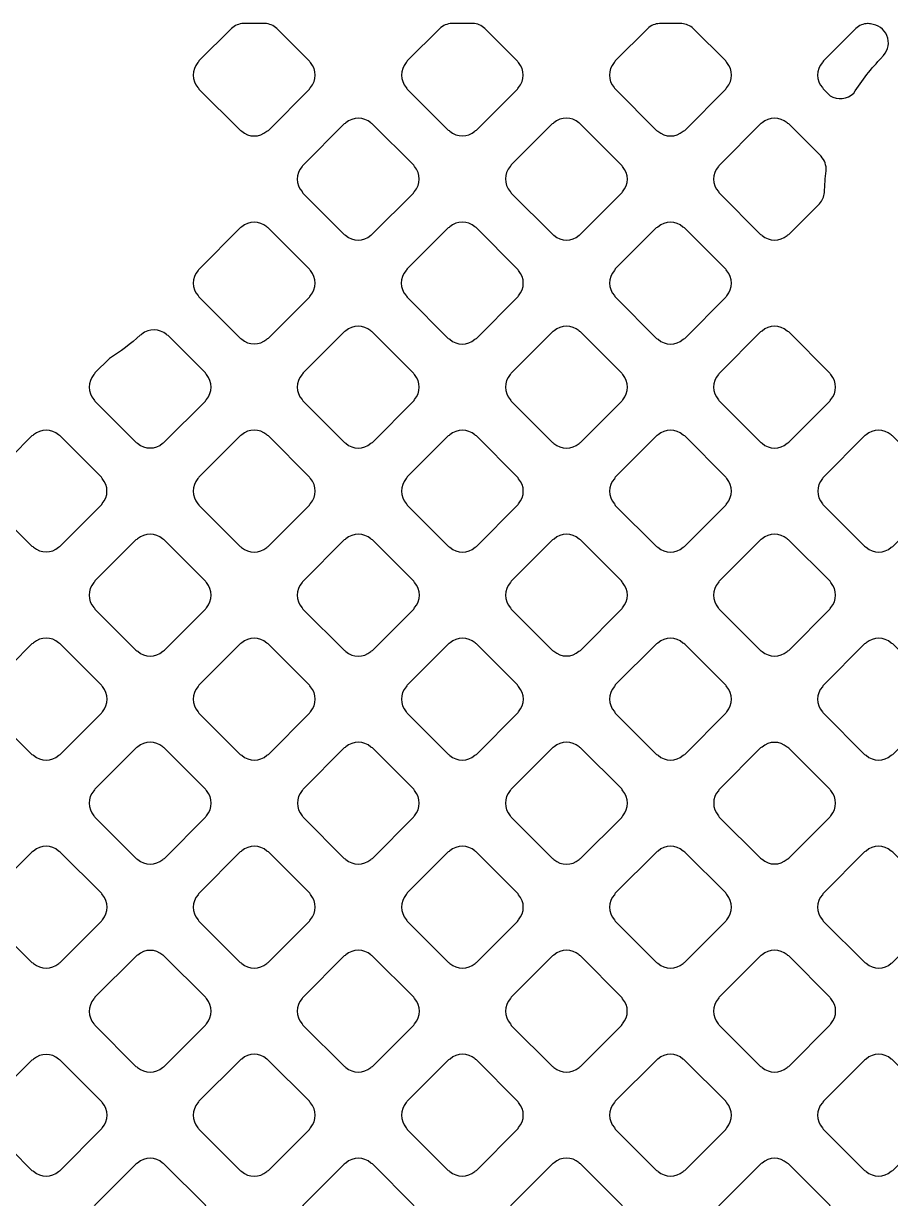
# Model space of a CAD drawing. Extents: x 3811 to 4077, y -444 to -307.
# Drawn here: x 3991.538 to 3992.436, y -378.16 to -376.942 of the extents above; entities that cross this region are included whole.
import ezdxf

# ---------------------------------------------------------------- set-up
doc = ezdxf.new("R2010")
doc.units = 0
doc.layers.add('gbr-dxf', color=7, linetype='Continuous')

msp = doc.modelspace()

# ---------------------------------------------------------------- linework, layer by layer
at = {"layer": 'gbr-dxf', "linetype": 'Continuous'}
for points in [[(3991.719, -377.0087, -0.087748), (3991.7199, -377.0102), (3991.7626, -377.0529, -0.09979), (3991.7643, -377.0539, 0.379731), (3991.7903, -377.0539, -0.09572), (3991.7919, -377.053), (3991.8345, -377.0103, -0.096266), (3991.8355, -377.0087, 0.379731), (3991.8355, -376.9827, -0.087314), (3991.8346, -376.9812), (3991.8008, -376.9474, 0.175834), (3991.7881, -376.9423), (3991.7663, -376.9423, 0.175844), (3991.7536, -376.9474), (3991.7199, -376.9811, -0.095916), (3991.719, -376.9828, 0.379731)], [(3991.9347, -377.0087, -0.104215), (3991.9357, -377.0105), (3991.9781, -377.0528, -0.100054), (3991.9798, -377.0538, 0.379731), (3992.0058, -377.0538, -0.096265), (3992.0074, -377.0529), (3992.0499, -377.0104, -0.096266), (3992.0509, -377.0087, 0.379731), (3992.0509, -376.9827, -0.091558), (3992.0499, -376.9812), (3992.0162, -376.9474, 0.176073), (3992.0035, -376.9423), (3991.9819, -376.9423, 0.175912), (3991.9693, -376.9474), (3991.9357, -376.9811, -0.095916), (3991.9347, -376.9827, 0.379731)], [(3992.15, -377.0087, -0.082756), (3992.1509, -377.0101), (3992.1937, -377.053, -0.096266), (3992.1953, -377.0539, 0.379731), (3992.2213, -377.0539, -0.09572), (3992.223, -377.053), (3992.2656, -377.0103, -0.095916), (3992.2666, -377.0087, 0.379731), (3992.2666, -376.9827, -0.096265), (3992.2656, -376.9811), (3992.2319, -376.9474, 0.165019), (3992.2201, -376.9423), (3992.1969, -376.9423, 0.169053), (3992.1847, -376.9474), (3992.151, -376.9811, -0.096266), (3992.15, -376.9828, 0.379731)], [(3992.3656, -377.0087, -0.082756), (3992.3665, -377.0101), (3992.3735, -377.0171, 0.333336), (3992.3981, -377.0145, -0.058077), (3992.4273, -376.9776, -0.062404), (3992.4289, -376.9753, 0.62843), (3992.4156, -376.9428, -0.058512), (3992.413, -376.9423), (3992.4125, -376.9423, 0.169476), (3992.4004, -376.9474), (3992.3666, -376.9811, -0.096266), (3992.3656, -376.9828, 0.379731)], [(3991.8268, -377.1165, -0.09185), (3991.8277, -377.1181), (3991.8705, -377.1608, -0.08752), (3991.8719, -377.1617, 0.379293), (3991.8979, -377.1617, -0.096625), (3991.8995, -377.1607), (3991.9423, -377.118, -0.096111), (3991.9432, -377.1164, 0.379289), (3991.9433, -377.0904, -0.082225), (3991.9424, -377.089), (3991.8995, -377.0462, -0.086956), (3991.8981, -377.0453, 0.379293), (3991.8721, -377.0453, -0.096265), (3991.8705, -377.0463), (3991.8278, -377.0889, -0.096314), (3991.8268, -377.0906, 0.379672)], [(3992.0423, -377.1164, -0.100154), (3992.0433, -377.1181), (3992.086, -377.1607, -0.095796), (3992.0876, -377.1617, 0.379293), (3992.1136, -377.1617, -0.096625), (3992.1152, -377.1607), (3992.1577, -377.1182, -0.096332), (3992.1587, -377.1166, 0.379289), (3992.1587, -377.0906, -0.095506), (3992.1577, -377.089), (3992.1149, -377.0461, -0.082483), (3992.1135, -377.0452, 0.379293), (3992.0875, -377.0453, -0.096103), (3992.0859, -377.0462), (3992.0433, -377.0888, -0.096023), (3992.0424, -377.0904, 0.379672)], [(3992.2579, -377.1165, -0.097885), (3992.2589, -377.1181), (3992.3016, -377.1608, -0.095602), (3992.3032, -377.1618, 0.379293), (3992.3291, -377.1618, -0.095956), (3992.3308, -377.1608), (3992.3625, -377.1291), (3992.3625, -377.1291, 0.164025), (3992.3678, -377.1174, -0.028101), (3992.3695, -377.0948, 0.20765), (3992.3642, -377.0798, -0.042072), (3992.364, -377.0795), (3992.3308, -377.0463, -0.103498), (3992.329, -377.0453, 0.379293), (3992.3031, -377.0453, -0.095956), (3992.3015, -377.0463), (3992.2589, -377.0889, -0.096128), (3992.2579, -377.0905, 0.379506)], [(3991.7191, -377.2242, -0.082756), (3991.7199, -377.2256), (3991.7627, -377.2684, -0.095602), (3991.7643, -377.2693, 0.37925), (3991.7903, -377.2693, -0.096458), (3991.7919, -377.2683), (3991.8344, -377.2259, -0.096627), (3991.8354, -377.2242, 0.379229), (3991.8354, -377.1983, -0.09148), (3991.8345, -377.1967), (3991.7918, -377.1541, -0.095602), (3991.7902, -377.1531, 0.379293), (3991.7643, -377.1531, -0.096103), (3991.7626, -377.1541), (3991.7201, -377.1967, -0.096023), (3991.7191, -377.1983, 0.379672)], [(3991.9345, -377.2242, -0.096157), (3991.9355, -377.2258), (3991.9782, -377.2686, -0.09197), (3991.9798, -377.2695, 0.379293), (3992.0057, -377.2695, -0.096625), (3992.0074, -377.2685), (3992.05, -377.2259, -0.095916), (3992.051, -377.2243, 0.379289), (3992.051, -377.1983, -0.095506), (3992.05, -377.1967), (3992.0072, -377.1538, -0.082406), (3992.0058, -377.1529, 0.379214), (3991.9798, -377.153, -0.095956), (3991.9782, -377.1539), (3991.9355, -377.1966, -0.096023), (3991.9345, -377.1982, 0.379672)], [(3992.1502, -377.2242, -0.106372), (3992.1513, -377.226), (3992.1937, -377.2685, -0.101895), (3992.1955, -377.2695, 0.378718), (3992.2214, -377.2695, -0.095719), (3992.223, -377.2685), (3992.2656, -377.226, -0.095394), (3992.2666, -377.2243, 0.379214), (3992.2665, -377.1984, -0.091954), (3992.2656, -377.1968), (3992.2229, -377.1541, -0.095628), (3992.2212, -377.1532, 0.379731), (3992.1953, -377.1532, -0.096265), (3992.1936, -377.1541), (3992.1512, -377.1966, -0.096128), (3992.1502, -377.1982, 0.379506)], [(3991.6113, -377.332, -0.095487), (3991.6123, -377.3336), (3991.6549, -377.3763, -0.091364), (3991.6565, -377.3772, 0.379287), (3991.6824, -377.3772, -0.096157), (3991.684, -377.3762), (3991.7267, -377.3336, -0.095796), (3991.7277, -377.3319, 0.379293), (3991.7277, -377.306, -0.10047), (3991.7267, -377.3042), (3991.688, -377.2656, -0.094106), (3991.6864, -377.2646, 0.370653), (3991.6608, -377.2642, -0.085486), (3991.6593, -377.2651, -0.049647), (3991.6273, -377.2894), (3991.6123, -377.3044, -0.095935), (3991.6113, -377.3061, 0.378845)], [(3991.8268, -377.306, 0.379293), (3991.8268, -377.3319, -0.087748), (3991.8277, -377.3334), (3991.8707, -377.3763, -0.083403), (3991.8721, -377.3772, 0.379672), (3991.898, -377.3772, -0.096157), (3991.8996, -377.3763), (3991.9423, -377.3336, -0.095796), (3991.9433, -377.332, 0.379293), (3991.9432, -377.306, -0.087314), (3991.9423, -377.3046), (3991.8995, -377.2617, -0.092072), (3991.8979, -377.2608, 0.379289), (3991.872, -377.2608, -0.095506), (3991.8704, -377.2617), (3991.8278, -377.3043, -0.095602)], [(3992.0423, -377.3061, 0.379293), (3992.0424, -377.332, -0.095956), (3992.0433, -377.3337), (3992.086, -377.3764, -0.092233), (3992.0876, -377.3773, 0.379321), (3992.1136, -377.3773, -0.095506), (3992.1152, -377.3764), (3992.1579, -377.3337, -0.095796), (3992.1588, -377.3321, 0.379293), (3992.1588, -377.3061, -0.09572), (3992.1578, -377.3045), (3992.115, -377.2617, -0.083134), (3992.1136, -377.2608, 0.379289), (3992.0877, -377.2608, -0.095506), (3992.086, -377.2617), (3992.0433, -377.3045, -0.095602)], [(3992.2579, -377.3061, 0.379293), (3992.258, -377.3321, -0.092348), (3992.2589, -377.3337), (3992.3014, -377.3761, -0.104311), (3992.3032, -377.3772, 0.379672), (3992.3291, -377.3772, -0.095506), (3992.3308, -377.3762), (3992.3733, -377.3337, -0.095824), (3992.3743, -377.332, 0.379293), (3992.3743, -377.3061, -0.087314), (3992.3733, -377.3046), (3992.3307, -377.2619, -0.09246), (3992.3291, -377.2609, 0.379703), (3992.3031, -377.2609, -0.095612), (3992.3015, -377.2619), (3992.2589, -377.3045, -0.095796)], [(3991.5036, -377.4138, 0.379293), (3991.5036, -377.4398, -0.092348), (3991.5045, -377.4413), (3991.547, -377.4838, -0.104246), (3991.5488, -377.4848, 0.379506), (3991.5747, -377.4848, -0.098229), (3991.5764, -377.4839), (3991.6189, -377.4414, -0.095796), (3991.6199, -377.4397, 0.379293), (3991.6199, -377.4138, -0.087848), (3991.619, -377.4123), (3991.5763, -377.3696, -0.092072), (3991.5747, -377.3686, 0.379289), (3991.5488, -377.3686, -0.095506), (3991.5471, -377.3696), (3991.5045, -377.4122, -0.095824)], [(3991.719, -377.4138, 0.379214), (3991.719, -377.4398, -0.087748), (3991.7199, -377.4412), (3991.7628, -377.4842, -0.082966), (3991.7642, -377.4851, 0.379672), (3991.7902, -377.4851, -0.096157), (3991.7918, -377.4841), (3991.8346, -377.4413, -0.095796), (3991.8356, -377.4397, 0.379293), (3991.8355, -377.4137, -0.092348), (3991.8346, -377.4122), (3991.7919, -377.3695, -0.095916), (3991.7903, -377.3685, 0.379289), (3991.7643, -377.3685, -0.095506), (3991.7627, -377.3694), (3991.7199, -377.4122, -0.095535)], [(3991.9347, -377.4397, -0.09185), (3991.9356, -377.4413), (3991.9784, -377.4841, -0.087638), (3991.9799, -377.485, 0.379289), (3992.0059, -377.485, -0.095506), (3992.0075, -377.4841), (3992.05, -377.4415, -0.095602), (3992.051, -377.4399, 0.379293), (3992.051, -377.4139, -0.099964), (3992.05, -377.4122), (3992.0073, -377.3695, -0.087638), (3992.0058, -377.3686, 0.379289), (3991.9798, -377.3686, -0.095506), (3991.9782, -377.3695), (3991.9357, -377.4121, -0.098), (3991.9347, -377.4138, 0.379506)], [(3992.1502, -377.4139, 0.379214), (3992.1502, -377.4398, -0.10047), (3992.1512, -377.4416), (3992.1937, -377.484, -0.096121), (3992.1953, -377.485, 0.379672), (3992.2213, -377.485, -0.095612), (3992.2229, -377.484), (3992.2656, -377.4414, -0.095535), (3992.2666, -377.4397, 0.379214), (3992.2665, -377.4138, -0.091954), (3992.2656, -377.4122), (3992.223, -377.3696, -0.096023), (3992.2214, -377.3687, 0.379672), (3992.1954, -377.3686, -0.096157), (3992.1938, -377.3696), (3992.1512, -377.4122, -0.095602)], [(3992.3657, -377.4398, -0.091846), (3992.3666, -377.4413), (3992.4092, -377.4839, -0.104246), (3992.411, -377.485, 0.379506), (3992.4369, -377.485, -0.098229), (3992.4386, -377.484), (3992.4811, -377.4415, -0.095602), (3992.4821, -377.4398, 0.379293), (3992.4821, -377.4139, -0.087748), (3992.4812, -377.4124), (3992.4383, -377.3696, -0.092072), (3992.4368, -377.3686, 0.379289), (3992.4108, -377.3686, -0.095506), (3992.4092, -377.3696), (3992.3666, -377.4122, -0.098209), (3992.3657, -377.4138, 0.379506)], [(3991.6112, -377.5475, -0.09185), (3991.6122, -377.549), (3991.6548, -377.5917, -0.103673), (3991.6566, -377.5927, 0.379293), (3991.6826, -377.5927, -0.096625), (3991.6842, -377.5917), (3991.7267, -377.5492, -0.095916), (3991.7277, -377.5476, 0.379731), (3991.7277, -377.5216, -0.087748), (3991.7268, -377.5201), (3991.684, -377.4773, -0.092233), (3991.6824, -377.4763, 0.379289), (3991.6565, -377.4763, -0.09527), (3991.6548, -377.4773), (3991.6122, -377.5199, -0.095935), (3991.6112, -377.5215, 0.379196)], [(3991.8268, -377.5216, 0.379293), (3991.8268, -377.5476, -0.087748), (3991.8277, -377.5491), (3991.8707, -377.592, -0.083056), (3991.8721, -377.5929, 0.379289), (3991.898, -377.5929, -0.095866), (3991.8996, -377.5919), (3991.9424, -377.5491, -0.095602), (3991.9434, -377.5475, 0.379214), (3991.9434, -377.5216, -0.092348), (3991.9424, -377.52), (3991.8997, -377.4773, -0.096332), (3991.8981, -377.4763, 0.379289), (3991.8721, -377.4763, -0.095506), (3991.8705, -377.4773), (3991.8278, -377.52, -0.095602)], [(3992.0425, -377.5216, 0.379293), (3992.0425, -377.5476, -0.091954), (3992.0434, -377.5491), (3992.0861, -377.5918, -0.087978), (3992.0876, -377.5927, 0.379672), (3992.1135, -377.5927, -0.095612), (3992.1152, -377.5918), (3992.1577, -377.5492, -0.095602), (3992.1587, -377.5476, 0.379293), (3992.1587, -377.5216, -0.099964), (3992.1577, -377.5199), (3992.1151, -377.4773, -0.087978), (3992.1136, -377.4764, 0.379672), (3992.0877, -377.4764, -0.095612), (3992.086, -377.4774), (3992.0434, -377.52, -0.095602)], [(3992.2578, -377.5476, -0.087686), (3992.2587, -377.5491), (3992.3014, -377.5918, -0.099951), (3992.3032, -377.5928, 0.379506), (3992.3291, -377.5928, -0.098229), (3992.3308, -377.5918), (3992.3734, -377.5492, -0.097675), (3992.3744, -377.5475, 0.379032), (3992.3744, -377.5216, -0.087415), (3992.3735, -377.5201), (3992.3306, -377.4773, -0.091469), (3992.3291, -377.4763, 0.379289), (3992.3031, -377.4763, -0.095866), (3992.3015, -377.4773), (3992.2588, -377.52, -0.098209), (3992.2578, -377.5217, 0.379506)], [(3991.5034, -377.6553, -0.087284), (3991.5043, -377.6568), (3991.5471, -377.6995, -0.099711), (3991.5488, -377.7005, 0.379214), (3991.5748, -377.7005, -0.096625), (3991.5764, -377.6995), (3991.619, -377.6569, -0.096266), (3991.62, -377.6553, 0.379731), (3991.62, -377.6293, -0.087314), (3991.6191, -377.6278), (3991.5763, -377.585, -0.092072), (3991.5747, -377.584, 0.379289), (3991.5488, -377.584, -0.095506), (3991.5471, -377.585), (3991.5044, -377.6277, -0.095602), (3991.5034, -377.6293, 0.378815)], [(3991.7191, -377.6293, 0.379293), (3991.7191, -377.6553, -0.091954), (3991.72, -377.6569), (3991.7626, -377.6995, -0.10399), (3991.7644, -377.7005, 0.379321), (3991.7904, -377.7005, -0.095506), (3991.792, -377.6995), (3991.8346, -377.657, -0.095796), (3991.8355, -377.6554, 0.379293), (3991.8355, -377.6294, -0.087784), (3991.8346, -377.6279), (3991.7918, -377.5851, -0.092289), (3991.7902, -377.5842, 0.379229), (3991.7643, -377.5841, -0.095506), (3991.7626, -377.5851), (3991.72, -377.6277, -0.095602)], [(3991.9346, -377.6554, -0.091581), (3991.9356, -377.6569), (3991.9783, -377.6997, -0.086961), (3991.9798, -377.7006, 0.379214), (3992.0057, -377.7005, -0.095956), (3992.0074, -377.6996), (3992.05, -377.6569, -0.095628), (3992.051, -377.6553, 0.379731), (3992.051, -377.6293, -0.104215), (3992.05, -377.6275), (3992.0075, -377.5851, -0.09246), (3992.0059, -377.5841, 0.379703), (3991.98, -377.5841, -0.095612), (3991.9783, -377.5851), (3991.9356, -377.6278, -0.095585), (3991.9346, -377.6294, 0.379196)], [(3992.1502, -377.6552, -0.097885), (3992.1512, -377.6569), (3992.1939, -377.6996, -0.091364), (3992.1955, -377.7005, 0.37925), (3992.2214, -377.7005, -0.096458), (3992.2231, -377.6995), (3992.2656, -377.657, -0.096558), (3992.2665, -377.6554, 0.379731), (3992.2665, -377.6294, -0.09572), (3992.2656, -377.6278), (3992.223, -377.5852, -0.10046), (3992.2212, -377.5842, 0.379321), (3992.1953, -377.5842, -0.095866), (3992.1937, -377.5851), (3992.1512, -377.6276, -0.098246), (3992.1502, -377.6293, 0.379196)], [(3992.3656, -377.6295, 0.379293), (3992.3656, -377.6554, -0.087748), (3992.3666, -377.6569), (3992.4091, -377.6995, -0.100151), (3992.4109, -377.7005, 0.379321), (3992.4368, -377.7005, -0.095506), (3992.4384, -377.6995), (3992.4811, -377.6569, -0.095796), (3992.4821, -377.6552, 0.379293), (3992.4821, -377.6293, -0.087314), (3992.4812, -377.6278), (3992.4385, -377.5851, -0.092072), (3992.4369, -377.5842, 0.379321), (3992.411, -377.5841, -0.09527), (3992.4093, -377.5851), (3992.3666, -377.6278, -0.095602)], [(3991.6112, -377.7372, 0.379293), (3991.6113, -377.7631, -0.087748), (3991.6122, -377.7646), (3991.6549, -377.8073, -0.10046), (3991.6566, -377.8083, 0.379289), (3991.6826, -377.8083, -0.095506), (3991.6842, -377.8074), (3991.7269, -377.7647, -0.095602), (3991.7278, -377.7631, 0.379293), (3991.7278, -377.7371, -0.087748), (3991.7269, -377.7356), (3991.6841, -377.6928, -0.092072), (3991.6825, -377.6919, 0.379289), (3991.6566, -377.6918, -0.095506), (3991.6549, -377.6928), (3991.6122, -377.7355, -0.095602)], [(3991.8269, -377.7631, -0.095612), (3991.8279, -377.7647), (3991.8705, -377.8073, -0.09197), (3991.8721, -377.8083, 0.379293), (3991.898, -377.8083, -0.096119), (3991.8997, -377.8073), (3991.9423, -377.7647, -0.095628), (3991.9432, -377.7631, 0.379731), (3991.9432, -377.7371, -0.083235), (3991.9424, -377.7357), (3991.8996, -377.6929, -0.087974), (3991.8981, -377.692, 0.379672), (3991.8721, -377.6919, -0.096157), (3991.8705, -377.6929), (3991.8279, -377.7355, -0.095935), (3991.8269, -377.7371, 0.379239)], [(3992.0423, -377.7631, -0.091583), (3992.0433, -377.7646), (3992.0861, -377.8075, -0.086961), (3992.0876, -377.8084, 0.379293), (3992.1136, -377.8084, -0.096625), (3992.1152, -377.8074), (3992.1578, -377.7648, -0.095916), (3992.1588, -377.7631, 0.379731), (3992.1588, -377.7372, -0.104215), (3992.1578, -377.7354), (3992.1152, -377.6928, -0.092233), (3992.1136, -377.6918, 0.379289), (3992.0877, -377.6918, -0.095866), (3992.086, -377.6928), (3992.0433, -377.7355, -0.095585), (3992.0423, -377.7371, 0.379287)], [(3992.2579, -377.7372, 0.379293), (3992.258, -377.7631, -0.083235), (3992.2588, -377.7645), (3992.3015, -377.8072, -0.096332), (3992.3032, -377.8082, 0.379289), (3992.3291, -377.8082, -0.095506), (3992.3308, -377.8072), (3992.3733, -377.7647, -0.095602), (3992.3743, -377.7631, 0.379293), (3992.3743, -377.7371, -0.091954), (3992.3733, -377.7355), (3992.3307, -377.693, -0.096332), (3992.3291, -377.692, 0.379289), (3992.3031, -377.692, -0.095506), (3992.3015, -377.6929), (3992.2589, -377.7355, -0.095602)], [(3991.5034, -377.8709, -0.082756), (3991.5043, -377.8723), (3991.5471, -377.9152, -0.096266), (3991.5488, -377.9161, 0.379731), (3991.5748, -377.9161, -0.09572), (3991.5764, -377.9152), (3991.619, -377.8725, -0.096266), (3991.62, -377.8709, 0.379731), (3991.62, -377.8449, -0.091558), (3991.6191, -377.8434), (3991.5763, -377.8007, -0.096266), (3991.5747, -377.7997, 0.379731), (3991.5487, -377.7997, -0.09572), (3991.5471, -377.8007), (3991.5044, -377.8433, -0.096266), (3991.5034, -377.845, 0.379731)], [(3991.7191, -377.8709, -0.09148), (3991.72, -377.8725), (3991.7628, -377.9152, -0.08752), (3991.7643, -377.9161, 0.379293), (3991.7902, -377.9161, -0.09572), (3991.7918, -377.9151), (3991.8346, -377.8724, -0.096266), (3991.8355, -377.8707, 0.379731), (3991.8355, -377.8448, -0.082756), (3991.8347, -377.8434), (3991.7919, -377.8006, -0.087978), (3991.7904, -377.7997, 0.379672), (3991.7644, -377.7996, -0.095612), (3991.7628, -377.8006), (3991.7201, -377.8433, -0.095602), (3991.7191, -377.845, 0.378906)], [(3991.9347, -377.8707, -0.101737), (3991.9357, -377.8725), (3991.9783, -377.9151, -0.095796), (3991.9799, -377.9161, 0.379293), (3992.0059, -377.9161, -0.096625), (3992.0075, -377.9151), (3992.05, -377.8726, -0.095916), (3992.051, -377.8709, 0.379731), (3992.051, -377.845, -0.096265), (3992.05, -377.8433), (3992.0072, -377.8005, -0.083651), (3992.0058, -377.7996, 0.379289), (3991.9798, -377.7996, -0.095866), (3991.9782, -377.8006), (3991.9357, -377.8431, -0.098), (3991.9347, -377.8448, 0.379287)], [(3992.1502, -377.8449, 0.379214), (3992.1502, -377.8709, -0.095956), (3992.1512, -377.8725), (3992.1938, -377.9151, -0.091913), (3992.1953, -377.916, 0.379289), (3992.2213, -377.9161, -0.095866), (3992.2229, -377.9151), (3992.2656, -377.8724, -0.095602), (3992.2666, -377.8708, 0.379214), (3992.2665, -377.8448, -0.10047), (3992.2655, -377.8431), (3992.2232, -377.8007, -0.103868), (3992.2214, -377.7997, 0.379289), (3992.1954, -377.7997, -0.095506), (3992.1938, -377.8007), (3992.1512, -377.8433, -0.095535)], [(3992.3656, -377.8708, -0.082792), (3992.3665, -377.8722), (3992.4094, -377.9151, -0.095824), (3992.411, -377.916, 0.379293), (3992.437, -377.916, -0.096625), (3992.4386, -377.915), (3992.4508, -377.9028), (3992.4811, -377.8725, -0.096266), (3992.4821, -377.8709, 0.379731), (3992.4821, -377.8449, -0.091558), (3992.4811, -377.8434), (3992.4384, -377.8007, -0.096214), (3992.4368, -377.7997, 0.379672), (3992.4108, -377.7997, -0.095612), (3992.4092, -377.8006), (3992.3666, -377.8432, -0.095935), (3992.3656, -377.8449, 0.379287)], [(3991.6113, -377.9788, -0.082756), (3991.6121, -377.9802), (3991.6548, -378.0229, -0.096332), (3991.6565, -378.0238, 0.379289), (3991.6824, -378.0239, -0.095506), (3991.6841, -378.0229), (3991.7267, -377.9802, -0.095935), (3991.7277, -377.9786, 0.379324), (3991.7277, -377.9526, -0.09185), (3991.7268, -377.9511), (3991.6841, -377.9085, -0.095602), (3991.6825, -377.9075, 0.379293), (3991.6566, -377.9075, -0.095956), (3991.6549, -377.9085), (3991.6122, -377.9512, -0.096266), (3991.6113, -377.9528, 0.379731)], [(3991.8268, -377.9786, -0.091476), (3991.8277, -377.9802), (3991.8706, -378.023, -0.08752), (3991.8721, -378.0239, 0.379293), (3991.898, -378.0239, -0.096625), (3991.8997, -378.0229), (3991.9424, -377.9802, -0.096627), (3991.9434, -377.9786, 0.379229), (3991.9434, -377.9526, -0.082704), (3991.9425, -377.9512), (3991.8995, -377.9082, -0.086956), (3991.8981, -377.9073, 0.37925), (3991.8721, -377.9074, -0.096458), (3991.8705, -377.9083), (3991.8278, -377.951, -0.096111), (3991.8268, -377.9526, 0.379289)], [(3992.0425, -377.9786, -0.100266), (3992.0435, -377.9803), (3992.086, -378.0228, -0.096111), (3992.0876, -378.0238, 0.379321), (3992.1136, -378.0238, -0.095506), (3992.1152, -378.0228), (3992.1577, -377.9803, -0.095796), (3992.1587, -377.9786, 0.378943), (3992.1587, -377.9527, -0.09601), (3992.1577, -377.9511), (3992.115, -377.9083, -0.083), (3992.1136, -377.9074, 0.379293), (3992.0876, -377.9075, -0.096119), (3992.086, -377.9084), (3992.0435, -377.951, -0.095628), (3992.0425, -377.9526, 0.379731)], [(3992.2578, -377.9786, -0.082792), (3992.2587, -377.98), (3992.3016, -378.0229, -0.095824), (3992.3032, -378.0239, 0.379293), (3992.3291, -378.0238, -0.096625), (3992.3308, -378.0229), (3992.3734, -377.9802, -0.095916), (3992.3744, -377.9786, 0.379731), (3992.3744, -377.9526, -0.095756), (3992.3734, -377.951), (3992.3308, -377.9084, -0.100476), (3992.3291, -377.9074, 0.379703), (3992.3031, -377.9074, -0.095612), (3992.3015, -377.9083), (3992.2588, -377.9511, -0.095585), (3992.2578, -377.9527, 0.379196)], [(3991.5036, -378.0605, 0.379293), (3991.5036, -378.0865, -0.083317), (3991.5045, -378.0879), (3991.5471, -378.1306, -0.096111), (3991.5488, -378.1315, 0.379289), (3991.5747, -378.1316, -0.09527), (3991.5764, -378.1306), (3991.6189, -378.088, -0.095602), (3991.6199, -378.0864, 0.379293), (3991.6199, -378.0604, -0.096265), (3991.6189, -378.0588), (3991.5764, -378.0163, -0.100476), (3991.5747, -378.0153, 0.379703), (3991.5488, -378.0153, -0.095612), (3991.5471, -378.0163), (3991.5045, -378.0589, -0.095796)], [(3991.719, -378.0864, -0.085575), (3991.7199, -378.0879), (3991.7627, -378.1307, -0.095602), (3991.7643, -378.1317, 0.37925), (3991.7903, -378.1317, -0.096458), (3991.7919, -378.1307), (3991.8345, -378.0881, -0.096314), (3991.8355, -378.0864, 0.379672), (3991.8355, -378.0605, -0.09185), (3991.8346, -378.0589), (3991.7918, -378.0162, -0.095796), (3991.7902, -378.0152, 0.379293), (3991.7643, -378.0152, -0.096625), (3991.7626, -378.0162), (3991.7199, -378.0588, -0.096423), (3991.719, -378.0605, 0.379415)], [(3991.9347, -378.0864, -0.09572), (3991.9356, -378.0881), (3991.9782, -378.1306, -0.092072), (3991.9798, -378.1316, 0.379289), (3992.0057, -378.1316, -0.095506), (3992.0074, -378.1306), (3992.05, -378.088, -0.095602), (3992.051, -378.0863, 0.378906), (3992.051, -378.0604, -0.095506), (3992.05, -378.0588), (3992.0073, -378.016, -0.082483), (3992.0059, -378.0151, 0.379293), (3991.98, -378.0152, -0.095956), (3991.9783, -378.0161), (3991.9356, -378.0588, -0.096266), (3991.9347, -378.0604, 0.379731)], [(3992.1502, -378.0862, -0.103621), (3992.1512, -378.088), (3992.1938, -378.1306, -0.099849), (3992.1955, -378.1316, 0.379293), (3992.2214, -378.1316, -0.09572), (3992.2231, -378.1306), (3992.2656, -378.0881, -0.096266), (3992.2665, -378.0864, 0.379731), (3992.2665, -378.0605, -0.092139), (3992.2656, -378.0589), (3992.2229, -378.0162, -0.096314), (3992.2212, -378.0152, 0.379672), (3992.1953, -378.0152, -0.096157), (3992.1937, -378.0162), (3992.1512, -378.0587, -0.095935), (3992.1502, -378.0603, 0.379239)], [(3992.3656, -378.0864, -0.082876), (3992.3665, -378.0878), (3992.4092, -378.1306, -0.095602), (3992.4109, -378.1316, 0.379293), (3992.4368, -378.1315, -0.095956), (3992.4385, -378.1306), (3992.4811, -378.0879, -0.096332), (3992.4821, -378.0863, 0.379289), (3992.4821, -378.0603, -0.095506), (3992.4811, -378.0587), (3992.4386, -378.0162, -0.099711), (3992.4369, -378.0152, 0.379293), (3992.4109, -378.0152, -0.095956), (3992.4093, -378.0162), (3992.3666, -378.0589, -0.096023), (3992.3656, -378.0605, 0.379672)], [(3991.6112, -378.1941, -0.082787), (3991.6121, -378.1955), (3991.655, -378.2384, -0.095796), (3991.6566, -378.2394, 0.378906), (3991.6826, -378.2394, -0.095866), (3991.6842, -378.2384), (3991.7267, -378.1959, -0.095796), (3991.7277, -378.1942, 0.379293), (3991.7277, -378.1683, -0.096625), (3991.7267, -378.1666), (3991.6841, -378.124, -0.100054), (3991.6824, -378.123, 0.379731), (3991.6564, -378.123, -0.096265), (3991.6548, -378.124), (3991.6122, -378.1665, -0.096111), (3991.6113, -378.1682, 0.379289)], [(3991.8268, -378.1942, -0.087343), (3991.8277, -378.1957), (3991.8706, -378.2386, -0.082834), (3991.8719, -378.2395, 0.379287), (3991.8979, -378.2395, -0.095612), (3991.8995, -378.2385), (3991.9423, -378.1957, -0.095602), (3991.9433, -378.1941, 0.379293), (3991.9432, -378.1681, -0.087748), (3991.9423, -378.1666), (3991.8996, -378.1239, -0.091913), (3991.8981, -378.123, 0.379731), (3991.8721, -378.123, -0.09572), (3991.8705, -378.124), (3991.8278, -378.1667, -0.096214), (3991.8268, -378.1683, 0.379672)], [(3992.0423, -378.1682, 0.379293), (3992.0424, -378.1941, -0.095956), (3992.0433, -378.1958), (3992.086, -378.2385, -0.092072), (3992.0876, -378.2394, 0.379289), (3992.1136, -378.2394, -0.095506), (3992.1152, -378.2385), (3992.1579, -378.1958, -0.095602), (3992.1588, -378.1941, 0.379293), (3992.1588, -378.1682, -0.095956), (3992.1578, -378.1665), (3992.115, -378.1237, -0.08348), (3992.1136, -378.1228, 0.379672), (3992.0877, -378.1228, -0.095612), (3992.086, -378.1238), (3992.0433, -378.1665, -0.095602)], [(3992.2579, -378.1941, -0.09185), (3992.2589, -378.1957), (3992.3014, -378.2382, -0.103673), (3992.3032, -378.2392, 0.379293), (3992.3291, -378.2392, -0.096625), (3992.3308, -378.2382), (3992.3733, -378.1958, -0.096111), (3992.3743, -378.1941, 0.379289), (3992.3743, -378.1682, -0.087284), (3992.3734, -378.1667), (3992.3306, -378.1239, -0.09197), (3992.3291, -378.123, 0.379293), (3992.3031, -378.123, -0.096625), (3992.3015, -378.124), (3992.2589, -378.1665, -0.096314), (3992.258, -378.1682, 0.379672)]]:
    msp.add_lwpolyline(points, format="xyb", close=True, dxfattribs=at)
for points in [[(3991.8986, -383.3826, -0.163793), (3989.9024, -377.4523, -0.009935)], [(3990.0548, -377.4545, 0.163577), (3992.0164, -383.2857)], [(3991.641, -383.6054, -0.164322), (3989.5639, -377.4599, -0.007717)], [(3989.7163, -377.4601, 0.164179), (3991.7589, -383.5087)]]:
    msp.add_lwpolyline(points, format="xyb", dxfattribs=at)

doc.saveas('drawing.dxf')
